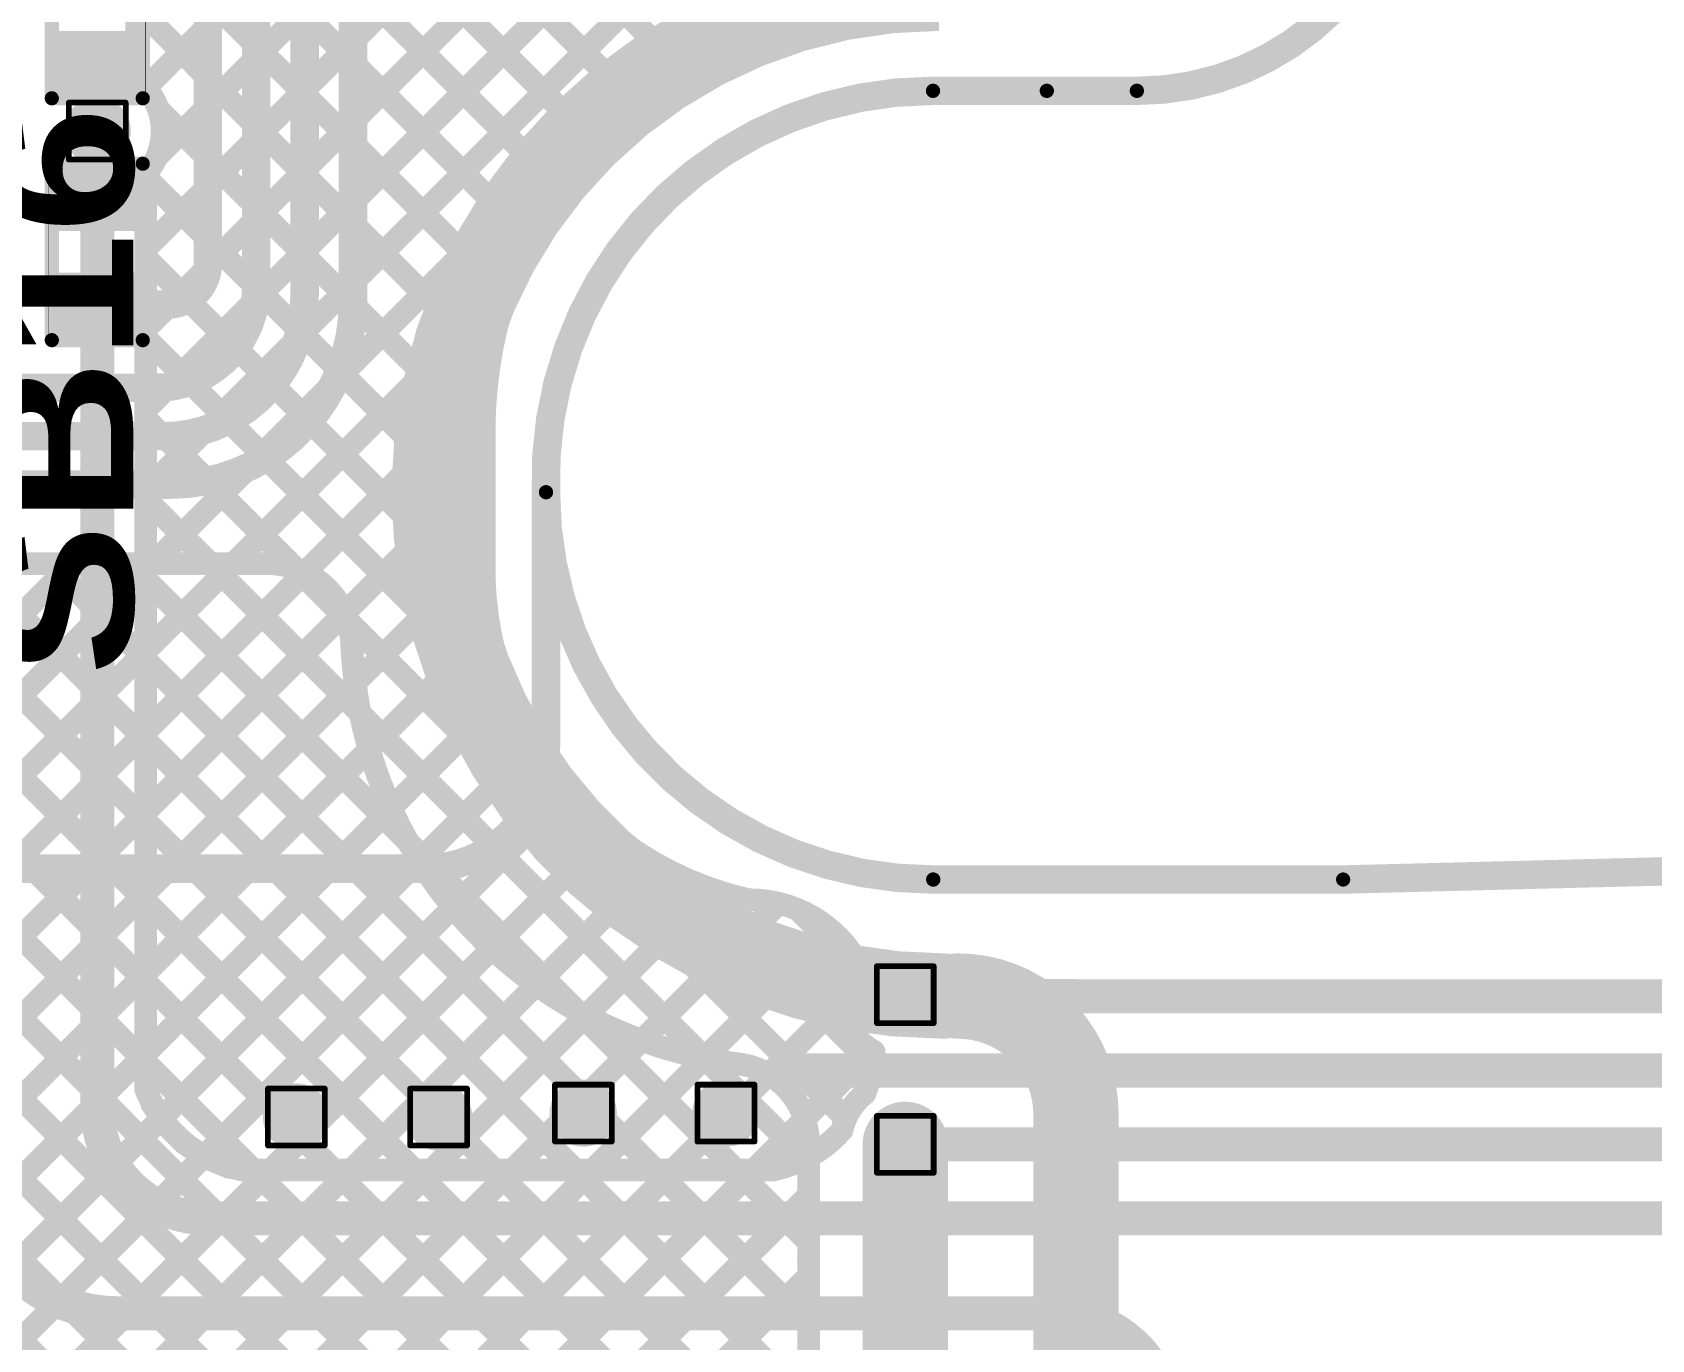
# Model space of a CAD drawing. Header units: inches. Extents: x -17 to 443, y -40 to 218.
# Drawn here: x 104.59 to 119.04, y 125.74 to 137.41 of the extents above; entities that cross this region are included whole.
import ezdxf

# ---------------------------------------------------------------- set-up
doc = ezdxf.new("R2010")
doc.units = ezdxf.units.IN
for name, color, linetype in [('Board Outline', 216, 'Continuous'), ('Bottom Layer', 5, 'Continuous'), ('Drill Drawing', 1, 'Continuous'), ('Fabrication', 76, 'Continuous'), ('Top Layer', 1, 'Continuous'), ('Top Overlay', 2, 'Continuous'), ('Top Paste', 8, 'Continuous'), ('Top Solder', 216, 'Continuous'), ('Via Holes', 16, 'Continuous')]:
    doc.layers.add(name, color=color, linetype=linetype)
doc.styles.add('Arial Black_Bold', font='', dxfattribs={"height": 0.2})
doc.styles.get('Arial Black_Bold').set_extended_font_data('Arial Black', bold=True)

# ---------------------------------------------------------------- blocks, each defined once
blk = doc.blocks.new('S______B______0402_21')
at = {"layer": 'Top Layer'}
for points in [[(-0.699, -0.318), (-0.699, 0.318), (-0.241, 0.318), (-0.241, -0.318)], [(0.241, -0.318), (0.241, 0.318), (0.699, 0.318), (0.699, -0.318)]]:
    blk.add_hatch(color=1, dxfattribs=at).paths.add_polyline_path(points)
at = {"layer": 'Top Paste'}
for points in [[(-0.699, -0.318), (-0.699, 0.318), (-0.241, 0.318), (-0.241, -0.318)], [(0.241, -0.318), (0.241, 0.318), (0.699, 0.318), (0.699, -0.318)]]:
    blk.add_hatch(color=8, dxfattribs=at).paths.add_polyline_path(points)
at = {"layer": 'Top Solder'}
for points in [[(-0.754, -0.373), (-0.754, 0.373), (-0.186, 0.373), (-0.186, -0.373)], [(0.186, -0.373), (0.186, 0.373), (0.754, 0.373), (0.754, -0.373)]]:
    blk.add_hatch(color=216, dxfattribs=at).paths.add_polyline_path(points)
at = {"layer": 'Top Overlay'}
for points, const_width in [([(-0.787, 0.406), (0.787, 0.406)], 0.127), ([(-0.787, 0.406), (-0.787, -0.406)], 0.127), ([(0.787, 0.406), (0.787, -0.406)], 0.127), ([(-0.787, -0.406), (0.787, -0.406)], 0.127), ([(-0.813, -0.432), (0.813, -0.432)], 0.00323)]:
    blk.add_lwpolyline(points, dxfattribs=dict(at, const_width=const_width))
for points, const_width in [([(-0.819, 0.406, 1), (-0.756, 0.406, 1)], 0.0635), ([(-0.819, 0.406, 1), (-0.756, 0.406, 1)], 0.0635), ([(0.756, 0.406, 1), (0.819, 0.406, 1)], 0.0635), ([(0.756, 0.406, 1), (0.819, 0.406, 1)], 0.0635), ([(-0.819, -0.406, 1), (-0.756, -0.406, 1)], 0.0635), ([(-0.819, -0.406, 1), (-0.756, -0.406, 1)], 0.0635), ([(-0.814, -0.432, 1), (-0.812, -0.432, 1)], 0.00161), ([(0.756, -0.406, 1), (0.819, -0.406, 1)], 0.0635), ([(0.756, -0.406, 1), (0.819, -0.406, 1)], 0.0635), ([(0.812, -0.432, 1), (0.814, -0.432, 1)], 0.00161)]:
    blk.add_lwpolyline(points, format="xyb", close=True, dxfattribs=dict(at, const_width=const_width))
at = {"layer": 'Top Overlay', "style": 'Arial Black_Bold'}
blk.add_text('SB1', height=1.27, dxfattribs=at).set_placement((1.069, -0.439))
blk = doc.blocks.new('S______B______0402_149')
at = {"layer": 'Top Layer'}
for points in [[(-0.699, -0.318), (-0.699, 0.317), (-0.241, 0.317), (-0.241, -0.318)], [(0.241, -0.318), (0.241, 0.317), (0.699, 0.317), (0.699, -0.318)]]:
    blk.add_hatch(color=1, dxfattribs=at).paths.add_polyline_path(points)
at = {"layer": 'Top Paste'}
for points in [[(-0.699, -0.318), (-0.699, 0.317), (-0.241, 0.317), (-0.241, -0.318)], [(0.241, -0.318), (0.241, 0.317), (0.699, 0.317), (0.699, -0.318)]]:
    blk.add_hatch(color=8, dxfattribs=at).paths.add_polyline_path(points)
at = {"layer": 'Top Solder'}
for points in [[(-0.754, -0.373), (-0.754, 0.373), (-0.186, 0.373), (-0.186, -0.373)], [(0.186, -0.373), (0.186, 0.373), (0.754, 0.373), (0.754, -0.373)]]:
    blk.add_hatch(color=216, dxfattribs=at).paths.add_polyline_path(points)
at = {"layer": 'Top Overlay'}
for points, const_width in [([(0.787, 0.406), (-0.787, 0.406)], 0.127), ([(-0.787, -0.406), (-0.787, 0.406)], 0.127), ([(0.787, -0.406), (0.787, 0.406)], 0.127), ([(0.787, -0.406), (-0.787, -0.406)], 0.127), ([(0.813, -0.432), (-0.813, -0.432)], 0.00323)]:
    blk.add_lwpolyline(points, dxfattribs=dict(at, const_width=const_width))
for points, const_width in [([(-0.819, 0.406, 1), (-0.756, 0.406, 1)], 0.0635), ([(-0.819, 0.406, 1), (-0.756, 0.406, 1)], 0.0635), ([(0.756, 0.406, 1), (0.819, 0.406, 1)], 0.0635), ([(0.756, 0.406, 1), (0.819, 0.406, 1)], 0.0635), ([(-0.819, -0.406, 1), (-0.756, -0.406, 1)], 0.0635), ([(-0.819, -0.406, 1), (-0.756, -0.406, 1)], 0.0635), ([(-0.814, -0.432, 1), (-0.812, -0.432, 1)], 0.00161), ([(0.756, -0.406, 1), (0.819, -0.406, 1)], 0.0635), ([(0.756, -0.406, 1), (0.819, -0.406, 1)], 0.0635), ([(0.812, -0.432, 1), (0.814, -0.432, 1)], 0.00161)]:
    blk.add_lwpolyline(points, format="xyb", close=True, dxfattribs=dict(at, const_width=const_width))

msp = doc.modelspace()

# ---------------------------------------------------------------- hatches: boundary and pattern name
at = {"layer": 'Bottom Layer'}
h = msp.add_hatch(color=5, dxfattribs=at)
edge = h.paths.add_edge_path()
edge.add_arc((105.166, 136.526), 0.3, 0, 360)
h = msp.add_hatch(color=5, dxfattribs=at)
edge = h.paths.add_edge_path()
edge.add_arc((112.379, 128.817), 0.3, 0, 360)
h = msp.add_hatch(color=5, dxfattribs=at)
edge = h.paths.add_edge_path()
edge.add_arc((106.944, 127.725), 0.3, 0, 360)
h = msp.add_hatch(color=5, dxfattribs=at)
edge = h.paths.add_edge_path()
edge.add_arc((108.214, 127.725), 0.3, 0, 360)
h = msp.add_hatch(color=5, dxfattribs=at)
edge = h.paths.add_edge_path()
edge.add_arc((109.505, 127.76), 0.3, 0, 360)
h = msp.add_hatch(color=5, dxfattribs=at)
edge = h.paths.add_edge_path()
edge.add_arc((110.779, 127.76), 0.3, 0, 360)
h = msp.add_hatch(color=5, dxfattribs=at)
edge = h.paths.add_edge_path()
edge.add_arc((112.379, 127.481), 0.3, 0, 360)
at = {"layer": 'Top Layer'}
h = msp.add_hatch(color=1, dxfattribs=at)
edge = h.paths.add_edge_path()
edge.add_arc((105.166, 136.526), 0.3, 0, 360)
h = msp.add_hatch(color=1, dxfattribs=at)
edge = h.paths.add_edge_path()
edge.add_arc((112.379, 128.817), 0.3, 0, 360)
h = msp.add_hatch(color=1, dxfattribs=at)
edge = h.paths.add_edge_path()
edge.add_arc((106.944, 127.725), 0.3, 0, 360)
h = msp.add_hatch(color=1, dxfattribs=at)
edge = h.paths.add_edge_path()
edge.add_arc((108.214, 127.725), 0.3, 0, 360)
h = msp.add_hatch(color=1, dxfattribs=at)
edge = h.paths.add_edge_path()
edge.add_arc((109.505, 127.76), 0.3, 0, 360)
h = msp.add_hatch(color=1, dxfattribs=at)
edge = h.paths.add_edge_path()
edge.add_arc((110.779, 127.76), 0.3, 0, 360)
h = msp.add_hatch(color=1, dxfattribs=at)
edge = h.paths.add_edge_path()
edge.add_arc((112.379, 127.481), 0.3, 0, 360)
at = {"layer": 'Via Holes'}
h = msp.add_hatch(color=7, dxfattribs=at)
edge = h.paths.add_edge_path()
edge.add_arc((105.166, 136.526), 0.15, 0, 360)
h = msp.add_hatch(color=7, dxfattribs=at)
edge = h.paths.add_edge_path()
edge.add_arc((112.379, 128.817), 0.15, 0, 360)
h = msp.add_hatch(color=7, dxfattribs=at)
edge = h.paths.add_edge_path()
edge.add_arc((106.944, 127.725), 0.15, 0, 360)
h = msp.add_hatch(color=7, dxfattribs=at)
edge = h.paths.add_edge_path()
edge.add_arc((108.214, 127.725), 0.15, 0, 360)
h = msp.add_hatch(color=7, dxfattribs=at)
edge = h.paths.add_edge_path()
edge.add_arc((109.505, 127.76), 0.15, 0, 360)
h = msp.add_hatch(color=7, dxfattribs=at)
edge = h.paths.add_edge_path()
edge.add_arc((110.779, 127.76), 0.15, 0, 360)
h = msp.add_hatch(color=7, dxfattribs=at)
edge = h.paths.add_edge_path()
edge.add_arc((112.379, 127.481), 0.15, 0, 360)

# ---------------------------------------------------------------- linework, layer by layer
at = {"layer": 'Board Outline', "const_width": 0.127}
for points in [[(116.193, 137.608, -0.198912), (114.447, 136.885)], [(109.172, 133.302, -0.424824), (112.627, 136.885)], [(112.629, 129.845, -0.414214), (109.172, 133.302)]]:
    msp.add_lwpolyline(points, format="xyb", dxfattribs=at)
for points in [[(112.627, 136.885), (113.643, 136.885)], [(113.643, 136.885), (114.447, 136.885)], [(116.289, 129.845), (122.503, 130.003)], [(112.629, 129.845), (116.289, 129.845)]]:
    msp.add_lwpolyline(points, dxfattribs=at)
at = {"layer": 'Board Outline', "const_width": 0.0635}
for points in [[(112.595, 136.885, 1), (112.659, 136.885, 1)], [(112.595, 136.885, 1), (112.659, 136.885, 1)], [(113.611, 136.885, 1), (113.675, 136.885, 1)], [(113.611, 136.885, 1), (113.675, 136.885, 1)], [(114.415, 136.885, 1), (114.479, 136.885, 1)], [(114.415, 136.885, 1), (114.479, 136.885, 1)], [(109.14, 133.302, 1), (109.203, 133.302, 1)], [(109.14, 133.302, 1), (109.204, 133.302, 1)], [(112.597, 129.845, 1), (112.661, 129.845, 1)], [(112.597, 129.845, 1), (112.661, 129.845, 1)], [(116.257, 129.845, 1), (116.32, 129.845, 1)], [(116.257, 129.845, 1), (116.32, 129.845, 1)]]:
    msp.add_lwpolyline(points, format="xyb", close=True, dxfattribs=at)
at = {"layer": 'Bottom Layer'}
for points, const_width in [([(105.597, 134.038), (116.192, 144.633)], 0.203), ([(105.597, 133.32), (116.192, 143.914)], 0.203), ([(105.597, 132.601), (116.192, 143.196)], 0.203), ([(105.519, 142.662), (110.796, 137.384)], 0.203), ([(105.519, 141.943), (110.345, 137.117)], 0.203), ([(105.519, 141.225), (109.942, 136.801)], 0.203), ([(105.519, 140.506), (109.586, 136.439)], 0.203), ([(105.598, 136.912), (108.723, 140.037)], 0.203), ([(105.597, 135.475), (109.963, 139.841)], 0.203), ([(105.597, 135.475), (109.963, 139.841)], 0.203), ([(105.695, 136.291), (109.258, 139.854)], 0.203), ([(105.519, 139.788), (109.277, 136.03)], 0.203), ([(105.597, 134.757), (110.575, 139.734)], 0.203), ([(105.744, 138.844), (109.016, 135.572)], 0.203), ([(105.519, 136.986), (105.519, 138.353)], 0.203), ([(105.519, 136.986), (105.519, 138.353)], 0.203), ([(105.519, 138.351), (108.811, 135.059)], 0.203), ([(105.519, 137.633), (108.671, 134.48)], 0.203), ([(105.711, 136.722), (108.62, 133.813)], 0.203), ([(105.166, 127.812), (105.166, 136.526)], 0.305), ([(105.597, 127.976), (105.597, 136.14)], 0.203), ([(105.597, 136.117), (108.62, 133.095)], 0.203), ([(105.597, 135.399), (108.63, 132.366)], 0.203), ([(105.597, 131.883), (108.829, 135.114)], 0.203), ([(105.597, 134.68), (108.872, 131.405)], 0.203), ([(105.597, 131.164), (108.636, 134.203)], 0.203), ([(105.597, 133.962), (111.848, 127.712)], 0.203), ([(108.62, 132.615), (108.62, 133.844)], 0.203), ([(105.597, 130.446), (108.62, 133.469)], 0.203), ([(105.597, 133.244), (111.487, 127.354)], 0.203), ([(105.597, 129.728), (108.62, 132.75)], 0.203), ([(105.597, 132.525), (110.87, 127.252)], 0.203), ([(105.597, 129.009), (108.668, 132.08)], 0.203), ([(105.597, 131.807), (110.152, 127.252)], 0.203), ([(105.597, 128.291), (108.826, 131.519)], 0.203), ([(105.597, 131.088), (109.433, 127.252)], 0.203), ([(105.74, 127.715), (109.064, 131.038)], 0.203), ([(106.12, 127.377), (109.368, 130.624)], 0.203), ([(105.597, 130.37), (108.715, 127.252)], 0.203), ([(106.714, 127.252), (109.733, 130.271)], 0.203), ([(107.433, 127.252), (110.161, 129.98)], 0.203), ([(108.151, 127.252), (110.656, 129.757)], 0.203), ([(110.433, 129.844), (112.088, 128.189)], 0.203), ([(105.597, 129.651), (107.997, 127.252)], 0.203), ([(108.87, 127.252), (111.25, 129.633)], 0.203), ([(111.419, 129.577), (111.882, 129.114)], 0.203), ([(109.588, 127.252), (111.723, 129.387)], 0.203), ([(105.597, 128.933), (107.278, 127.252)], 0.203), ([(112.379, 128.805), (112.379, 128.817)], 0.305), ([(112.379, 128.805), (113.903, 128.805)], 0.305), ([(113.903, 128.805), (113.906, 128.802)], 0.305), ([(113.906, 128.802), (122.558, 128.802)], 0.305), ([(110.306, 127.252), (111.804, 128.75)], 0.203), ([(111.025, 127.252), (112.088, 128.316)], 0.203), ([(105.597, 128.215), (106.56, 127.252)], 0.203), ([(111.287, 128.141), (122.558, 128.141)], 0.305), ([(105.652, 127.845), (105.78, 127.653)], 0.203), ([(105.78, 127.653), (105.942, 127.491)], 0.203), ([(105.942, 127.491), (106.134, 127.363)], 0.203), ([(112.633, 127.481), (122.558, 127.481)], 0.305), ([(106.134, 127.363), (106.346, 127.275)], 0.203), ([(106.459, 127.252), (111.198, 127.252)], 0.203), ([(106.157, 126.821), (122.558, 126.821)], 0.305), ([(105.341, 125.973), (113.714, 125.973)], 0.305)]:
    msp.add_lwpolyline(points, dxfattribs=dict(at, const_width=const_width))
for points, const_width in [([(110.833, 137.403, -0.032738), (111.312, 137.601)], 0.203), ([(110.383, 137.143, -0.032738), (110.833, 137.403)], 0.203), ([(109.972, 136.827, -0.032738), (110.383, 137.143)], 0.203), ([(105.519, 136.986, -0.232969), (105.745, 136.526)], 0.203), ([(109.605, 136.46, -0.032738), (109.972, 136.827)], 0.203), ([(105.745, 136.526, -0.184522), (105.597, 136.14)], 0.203), ([(109.289, 136.048, -0.032738), (109.605, 136.46)], 0.203), ([(109.029, 135.599, -0.032738), (109.289, 136.048)], 0.203), ([(108.831, 135.119, -0.032738), (109.029, 135.599)], 0.203), ([(108.696, 134.618, -0.032738), (108.831, 135.119)], 0.203), ([(108.629, 134.104, -0.032738), (108.696, 134.618)], 0.203), ([(108.62, 133.844, -0.016358), (108.629, 134.104)], 0.203), ([(108.631, 132.359, -0.021123), (108.62, 132.614)], 0.203), ([(108.717, 131.856, -0.042298), (108.631, 132.359)], 0.203), ([(108.886, 131.375, -0.042298), (108.717, 131.856)], 0.203), ([(109.134, 130.929, -0.042298), (108.886, 131.375)], 0.203), ([(109.454, 130.53, -0.042298), (109.134, 130.929)], 0.203), ([(109.835, 130.192, -0.042298), (109.454, 130.53)], 0.203), ([(110.269, 129.922, -0.042298), (109.835, 130.192)], 0.203), ([(110.742, 129.729, -0.042298), (110.269, 129.922)], 0.203), ([(110.988, 129.664, -0.02114), (110.742, 129.729)], 0.203), ([(110.991, 129.664, -0.04829), (111.204, 129.643)], 0.203), ([(111.208, 129.642, -0.048239), (111.412, 129.58)], 0.203), ([(111.416, 129.578, -0.048195), (111.605, 129.478)], 0.203), ([(111.609, 129.475, -0.048273), (111.774, 129.339)], 0.203), ([(111.777, 129.337, -0.048471), (111.913, 129.171)], 0.203), ([(112.1, 128.31, -0.456517), (111.916, 129.166)], 0.203), ([(112.1, 128.31, -0.085708), (112.019, 127.935)], 0.203), ([(106.157, 126.821, -0.414214), (105.166, 127.812)], 0.305), ([(106.459, 127.252, -0.25664), (105.597, 127.976)], 0.203), ([(111.813, 127.605, -0.17275), (112.019, 127.935)], 0.203), ([(111.77, 127.559, -0.048936), (111.6, 127.42)], 0.203), ([(111.6, 127.42, -0.097465), (111.198, 127.252)], 0.203), ([(105.341, 125.973, -0.414214), (104.033, 127.281)], 0.305), ([(113.714, 125.973, -0.414214), (114.742, 124.945)], 0.305)]:
    msp.add_lwpolyline(points, format="xyb", dxfattribs=dict(at, const_width=const_width))
for points, const_width in [([(110.745, 137.384, 1), (110.847, 137.384, 1)], 0.102), ([(110.782, 137.403, 1), (110.884, 137.403, 1)], 0.102), ([(110.782, 137.403, 1), (110.884, 137.403, 1)], 0.102), ([(110.294, 137.117, 1), (110.396, 137.117, 1)], 0.102), ([(110.333, 137.143, 1), (110.434, 137.143, 1)], 0.102), ([(110.333, 137.143, 1), (110.434, 137.143, 1)], 0.102), ([(105.468, 136.986, 1), (105.57, 136.986, 1)], 0.102), ([(105.468, 136.986, 1), (105.57, 136.986, 1)], 0.102), ([(105.468, 136.986, 1), (105.57, 136.986, 1)], 0.102), ([(105.547, 136.912, 1), (105.649, 136.912, 1)], 0.102), ([(109.892, 136.801, 1), (109.993, 136.801, 1)], 0.102), ([(109.921, 136.827, 1), (110.023, 136.827, 1)], 0.102), ([(109.921, 136.827, 1), (110.023, 136.827, 1)], 0.102), ([(105.66, 136.722, 1), (105.762, 136.722, 1)], 0.102), ([(105.089, 136.526, 1), (105.242, 136.526, 1)], 0.152), ([(105.694, 136.526, 1), (105.796, 136.526, 1)], 0.102), ([(105.694, 136.526, 1), (105.796, 136.526, 1)], 0.102), ([(109.535, 136.439, 1), (109.637, 136.439, 1)], 0.102), ([(109.554, 136.46, 1), (109.656, 136.46, 1)], 0.102), ([(109.554, 136.46, 1), (109.656, 136.46, 1)], 0.102), ([(105.644, 136.291, 1), (105.746, 136.291, 1)], 0.102), ([(105.547, 136.14, 1), (105.648, 136.14, 1)], 0.102), ([(105.547, 136.14, 1), (105.648, 136.14, 1)], 0.102), ([(105.547, 136.117, 1), (105.648, 136.117, 1)], 0.102), ([(109.226, 136.03, 1), (109.327, 136.03, 1)], 0.102), ([(109.238, 136.048, 1), (109.34, 136.048, 1)], 0.102), ([(109.238, 136.048, 1), (109.34, 136.048, 1)], 0.102), ([(108.965, 135.572, 1), (109.067, 135.572, 1)], 0.102), ([(108.978, 135.599, 1), (109.08, 135.599, 1)], 0.102), ([(108.978, 135.599, 1), (109.08, 135.599, 1)], 0.102), ([(105.547, 135.475, 1), (105.648, 135.475, 1)], 0.102), ([(105.547, 135.475, 1), (105.648, 135.475, 1)], 0.102), ([(105.547, 135.399, 1), (105.648, 135.399, 1)], 0.102), ([(108.778, 135.114, 1), (108.88, 135.114, 1)], 0.102), ([(108.78, 135.119, 1), (108.881, 135.119, 1)], 0.102), ([(108.78, 135.119, 1), (108.881, 135.119, 1)], 0.102), ([(108.76, 135.059, 1), (108.862, 135.059, 1)], 0.102), ([(105.547, 134.757, 1), (105.648, 134.757, 1)], 0.102), ([(105.547, 134.68, 1), (105.648, 134.68, 1)], 0.102), ([(108.646, 134.618, 1), (108.747, 134.618, 1)], 0.102), ([(108.646, 134.618, 1), (108.747, 134.618, 1)], 0.102), ([(108.621, 134.48, 1), (108.722, 134.48, 1)], 0.102), ([(108.586, 134.203, 1), (108.687, 134.203, 1)], 0.102), ([(108.578, 134.104, 1), (108.679, 134.104, 1)], 0.102), ([(108.578, 134.104, 1), (108.679, 134.104, 1)], 0.102), ([(105.547, 134.038, 1), (105.648, 134.038, 1)], 0.102), ([(105.547, 133.962, 1), (105.648, 133.962, 1)], 0.102), ([(108.569, 133.844, 1), (108.671, 133.844, 1)], 0.102), ([(108.569, 133.844, 1), (108.671, 133.844, 1)], 0.102), ([(108.569, 133.813, 1), (108.671, 133.813, 1)], 0.102), ([(108.569, 133.469, 1), (108.671, 133.469, 1)], 0.102), ([(105.547, 133.32, 1), (105.648, 133.32, 1)], 0.102), ([(105.547, 133.244, 1), (105.648, 133.244, 1)], 0.102), ([(108.569, 133.095, 1), (108.671, 133.095, 1)], 0.102), ([(108.569, 132.75, 1), (108.671, 132.75, 1)], 0.102), ([(108.569, 132.615, 1), (108.671, 132.615, 1)], 0.102), ([(108.569, 132.614, 1), (108.671, 132.614, 1)], 0.102), ([(105.547, 132.601, 1), (105.648, 132.601, 1)], 0.102), ([(105.547, 132.525, 1), (105.648, 132.525, 1)], 0.102), ([(108.58, 132.366, 1), (108.681, 132.366, 1)], 0.102), ([(108.58, 132.359, 1), (108.682, 132.359, 1)], 0.102), ([(108.58, 132.359, 1), (108.682, 132.359, 1)], 0.102), ([(108.617, 132.08, 1), (108.719, 132.08, 1)], 0.102), ([(105.547, 131.883, 1), (105.648, 131.883, 1)], 0.102), ([(105.547, 131.807, 1), (105.648, 131.807, 1)], 0.102), ([(108.666, 131.856, 1), (108.768, 131.856, 1)], 0.102), ([(108.666, 131.856, 1), (108.768, 131.856, 1)], 0.102), ([(108.775, 131.519, 1), (108.876, 131.519, 1)], 0.102), ([(108.822, 131.405, 1), (108.923, 131.405, 1)], 0.102), ([(108.835, 131.375, 1), (108.937, 131.375, 1)], 0.102), ([(108.835, 131.375, 1), (108.937, 131.375, 1)], 0.102), ([(105.547, 131.164, 1), (105.648, 131.164, 1)], 0.102), ([(105.547, 131.088, 1), (105.648, 131.088, 1)], 0.102), ([(109.013, 131.038, 1), (109.114, 131.038, 1)], 0.102), ([(109.083, 130.929, 1), (109.185, 130.929, 1)], 0.102), ([(109.083, 130.929, 1), (109.185, 130.929, 1)], 0.102), ([(109.317, 130.624, 1), (109.419, 130.624, 1)], 0.102), ([(105.547, 130.446, 1), (105.648, 130.446, 1)], 0.102), ([(109.403, 130.53, 1), (109.504, 130.53, 1)], 0.102), ([(109.403, 130.53, 1), (109.504, 130.53, 1)], 0.102), ([(105.547, 130.37, 1), (105.648, 130.37, 1)], 0.102), ([(109.683, 130.271, 1), (109.784, 130.271, 1)], 0.102), ([(109.785, 130.192, 1), (109.886, 130.192, 1)], 0.102), ([(109.785, 130.192, 1), (109.886, 130.192, 1)], 0.102), ([(110.11, 129.98, 1), (110.211, 129.98, 1)], 0.102), ([(110.218, 129.922, 1), (110.32, 129.922, 1)], 0.102), ([(110.218, 129.922, 1), (110.32, 129.922, 1)], 0.102), ([(105.547, 129.728, 1), (105.648, 129.728, 1)], 0.102), ([(110.383, 129.844, 1), (110.484, 129.844, 1)], 0.102), ([(110.605, 129.757, 1), (110.707, 129.757, 1)], 0.102), ([(110.691, 129.729, 1), (110.792, 129.729, 1)], 0.102), ([(110.691, 129.729, 1), (110.792, 129.729, 1)], 0.102), ([(105.547, 129.651, 1), (105.648, 129.651, 1)], 0.102), ([(110.938, 129.664, 1), (111.039, 129.664, 1)], 0.102), ([(110.94, 129.664, 1), (111.041, 129.664, 1)], 0.102), ([(111.153, 129.643, 1), (111.254, 129.643, 1)], 0.102), ([(111.157, 129.642, 1), (111.258, 129.642, 1)], 0.102), ([(111.199, 129.633, 1), (111.301, 129.633, 1)], 0.102), ([(111.361, 129.58, 1), (111.463, 129.58, 1)], 0.102), ([(111.366, 129.578, 1), (111.467, 129.578, 1)], 0.102), ([(111.368, 129.577, 1), (111.47, 129.577, 1)], 0.102), ([(111.554, 129.478, 1), (111.656, 129.478, 1)], 0.102), ([(111.558, 129.475, 1), (111.659, 129.475, 1)], 0.102), ([(111.672, 129.387, 1), (111.774, 129.387, 1)], 0.102), ([(111.723, 129.339, 1), (111.825, 129.339, 1)], 0.102), ([(111.726, 129.337, 1), (111.828, 129.337, 1)], 0.102), ([(111.862, 129.171, 1), (111.964, 129.171, 1)], 0.102), ([(111.866, 129.166, 1), (111.967, 129.166, 1)], 0.102), ([(105.547, 129.009, 1), (105.648, 129.009, 1)], 0.102), ([(111.831, 129.114, 1), (111.933, 129.114, 1)], 0.102), ([(105.547, 128.933, 1), (105.648, 128.933, 1)], 0.102), ([(112.303, 128.817, 1), (112.455, 128.817, 1)], 0.152), ([(112.303, 128.805, 1), (112.455, 128.805, 1)], 0.152), ([(112.303, 128.805, 1), (112.455, 128.805, 1)], 0.152), ([(113.827, 128.805, 1), (113.979, 128.805, 1)], 0.152), ([(113.827, 128.805, 1), (113.979, 128.805, 1)], 0.152), ([(113.83, 128.802, 1), (113.982, 128.802, 1)], 0.152), ([(113.83, 128.802, 1), (113.982, 128.802, 1)], 0.152), ([(111.753, 128.75, 1), (111.855, 128.75, 1)], 0.102), ([(105.547, 128.291, 1), (105.648, 128.291, 1)], 0.102), ([(112.038, 128.316, 1), (112.139, 128.316, 1)], 0.102), ([(112.049, 128.31, 1), (112.151, 128.31, 1)], 0.102), ([(112.049, 128.31, 1), (112.151, 128.31, 1)], 0.102), ([(105.547, 128.215, 1), (105.648, 128.215, 1)], 0.102), ([(111.211, 128.141, 1), (111.363, 128.141, 1)], 0.152), ([(112.038, 128.189, 1), (112.139, 128.189, 1)], 0.102), ([(105.089, 127.812, 1), (105.242, 127.812, 1)], 0.152), ([(105.089, 127.812, 1), (105.242, 127.812, 1)], 0.152), ([(105.547, 127.976, 1), (105.648, 127.976, 1)], 0.102), ([(105.547, 127.976, 1), (105.648, 127.976, 1)], 0.102), ([(105.601, 127.845, 1), (105.702, 127.845, 1)], 0.102), ([(111.968, 127.935, 1), (112.07, 127.935, 1)], 0.102), ([(111.968, 127.935, 1), (112.07, 127.935, 1)], 0.102), ([(105.689, 127.715, 1), (105.79, 127.715, 1)], 0.102), ([(111.797, 127.712, 1), (111.899, 127.712, 1)], 0.102), ([(105.729, 127.653, 1), (105.83, 127.653, 1)], 0.102), ([(105.729, 127.653, 1), (105.83, 127.653, 1)], 0.102), ([(111.719, 127.559, 1), (111.821, 127.559, 1)], 0.102), ([(111.762, 127.605, 1), (111.864, 127.605, 1)], 0.102), ([(105.891, 127.491, 1), (105.993, 127.491, 1)], 0.102), ([(105.891, 127.491, 1), (105.993, 127.491, 1)], 0.102), ([(111.549, 127.42, 1), (111.651, 127.42, 1)], 0.102), ([(111.549, 127.42, 1), (111.651, 127.42, 1)], 0.102), ([(112.557, 127.481, 1), (112.709, 127.481, 1)], 0.152), ([(106.069, 127.377, 1), (106.171, 127.377, 1)], 0.102), ([(106.083, 127.363, 1), (106.184, 127.363, 1)], 0.102), ([(106.083, 127.363, 1), (106.184, 127.363, 1)], 0.102), ([(106.296, 127.275, 1), (106.397, 127.275, 1)], 0.102), ([(111.437, 127.354, 1), (111.538, 127.354, 1)], 0.102), ([(106.408, 127.252, 1), (106.509, 127.252, 1)], 0.102), ([(106.408, 127.252, 1), (106.509, 127.252, 1)], 0.102), ([(106.509, 127.252, 1), (106.61, 127.252, 1)], 0.102), ([(106.664, 127.252, 1), (106.765, 127.252, 1)], 0.102), ([(107.227, 127.252, 1), (107.329, 127.252, 1)], 0.102), ([(107.382, 127.252, 1), (107.484, 127.252, 1)], 0.102), ([(107.946, 127.252, 1), (108.047, 127.252, 1)], 0.102), ([(108.1, 127.252, 1), (108.202, 127.252, 1)], 0.102), ([(108.664, 127.252, 1), (108.766, 127.252, 1)], 0.102), ([(108.819, 127.252, 1), (108.92, 127.252, 1)], 0.102), ([(109.383, 127.252, 1), (109.484, 127.252, 1)], 0.102), ([(109.537, 127.252, 1), (109.639, 127.252, 1)], 0.102), ([(110.101, 127.252, 1), (110.203, 127.252, 1)], 0.102), ([(110.256, 127.252, 1), (110.357, 127.252, 1)], 0.102), ([(110.819, 127.252, 1), (110.921, 127.252, 1)], 0.102), ([(110.974, 127.252, 1), (111.076, 127.252, 1)], 0.102), ([(111.147, 127.252, 1), (111.249, 127.252, 1)], 0.102), ([(111.147, 127.252, 1), (111.249, 127.252, 1)], 0.102), ([(106.081, 126.821, 1), (106.233, 126.821, 1)], 0.152), ([(106.081, 126.821, 1), (106.233, 126.821, 1)], 0.152), ([(105.265, 125.973, 1), (105.418, 125.973, 1)], 0.152), ([(105.265, 125.973, 1), (105.418, 125.973, 1)], 0.152), ([(113.638, 125.973, 1), (113.79, 125.973, 1)], 0.152), ([(113.638, 125.973, 1), (113.79, 125.973, 1)], 0.152)]:
    msp.add_lwpolyline(points, format="xyb", close=True, dxfattribs=dict(at, const_width=const_width))
at = {"layer": 'Drill Drawing', "const_width": 0.0508}
for points in [[(104.912, 136.78), (105.42, 136.78)], [(104.912, 136.272), (104.912, 136.78)], [(105.42, 136.272), (105.42, 136.78)], [(104.912, 136.272), (105.42, 136.272)], [(112.125, 129.071), (112.633, 129.071)], [(112.125, 128.563), (112.125, 129.071)], [(112.633, 128.563), (112.633, 129.071)], [(112.125, 128.563), (112.633, 128.563)], [(106.69, 127.979), (107.198, 127.979)], [(106.69, 127.471), (106.69, 127.979)], [(107.198, 127.471), (107.198, 127.979)], [(107.96, 127.979), (108.468, 127.979)], [(107.96, 127.471), (107.96, 127.979)], [(108.468, 127.471), (108.468, 127.979)], [(109.251, 128.014), (109.759, 128.014)], [(109.251, 127.506), (109.251, 128.014)], [(109.759, 127.506), (109.759, 128.014)], [(110.525, 128.014), (111.033, 128.014)], [(110.525, 127.506), (110.525, 128.014)], [(111.033, 127.506), (111.033, 128.014)], [(112.125, 127.735), (112.633, 127.735)], [(112.125, 127.227), (112.125, 127.735)], [(112.633, 127.227), (112.633, 127.735)], [(109.251, 127.506), (109.759, 127.506)], [(110.525, 127.506), (111.033, 127.506)], [(106.69, 127.471), (107.198, 127.471)], [(107.96, 127.471), (108.468, 127.471)], [(112.125, 127.227), (112.633, 127.227)]]:
    msp.add_lwpolyline(points, dxfattribs=at)
at = {"layer": 'Drill Drawing', "const_width": 0.0254}
for points in [[(104.899, 136.78, 1), (104.924, 136.78, 1)], [(104.899, 136.78, 1), (104.924, 136.78, 1)], [(105.407, 136.78, 1), (105.432, 136.78, 1)], [(105.407, 136.78, 1), (105.432, 136.78, 1)], [(104.899, 136.272, 1), (104.924, 136.272, 1)], [(104.899, 136.272, 1), (104.924, 136.272, 1)], [(105.407, 136.272, 1), (105.432, 136.272, 1)], [(105.407, 136.272, 1), (105.432, 136.272, 1)], [(112.113, 129.071, 1), (112.138, 129.071, 1)], [(112.113, 129.071, 1), (112.138, 129.071, 1)], [(112.621, 129.071, 1), (112.646, 129.071, 1)], [(112.621, 129.071, 1), (112.646, 129.071, 1)], [(112.113, 128.563, 1), (112.138, 128.563, 1)], [(112.113, 128.563, 1), (112.138, 128.563, 1)], [(112.621, 128.563, 1), (112.646, 128.563, 1)], [(112.621, 128.563, 1), (112.646, 128.563, 1)], [(106.677, 127.979, 1), (106.702, 127.979, 1)], [(106.677, 127.979, 1), (106.702, 127.979, 1)], [(107.185, 127.979, 1), (107.21, 127.979, 1)], [(107.185, 127.979, 1), (107.21, 127.979, 1)], [(107.947, 127.979, 1), (107.972, 127.979, 1)], [(107.947, 127.979, 1), (107.972, 127.979, 1)], [(108.455, 127.979, 1), (108.48, 127.979, 1)], [(108.455, 127.979, 1), (108.48, 127.979, 1)], [(109.239, 128.014, 1), (109.264, 128.014, 1)], [(109.239, 128.014, 1), (109.264, 128.014, 1)], [(109.747, 128.014, 1), (109.772, 128.014, 1)], [(109.747, 128.014, 1), (109.772, 128.014, 1)], [(110.512, 128.014, 1), (110.538, 128.014, 1)], [(110.512, 128.014, 1), (110.538, 128.014, 1)], [(111.02, 128.014, 1), (111.046, 128.014, 1)], [(111.02, 128.014, 1), (111.046, 128.014, 1)], [(112.113, 127.735, 1), (112.138, 127.735, 1)], [(112.113, 127.735, 1), (112.138, 127.735, 1)], [(112.621, 127.735, 1), (112.646, 127.735, 1)], [(112.621, 127.735, 1), (112.646, 127.735, 1)], [(109.239, 127.506, 1), (109.264, 127.506, 1)], [(109.239, 127.506, 1), (109.264, 127.506, 1)], [(109.747, 127.506, 1), (109.772, 127.506, 1)], [(109.747, 127.506, 1), (109.772, 127.506, 1)], [(110.512, 127.506, 1), (110.538, 127.506, 1)], [(110.512, 127.506, 1), (110.538, 127.506, 1)], [(111.02, 127.506, 1), (111.046, 127.506, 1)], [(111.02, 127.506, 1), (111.046, 127.506, 1)], [(106.677, 127.471, 1), (106.702, 127.471, 1)], [(106.677, 127.471, 1), (106.702, 127.471, 1)], [(107.185, 127.471, 1), (107.21, 127.471, 1)], [(107.185, 127.471, 1), (107.21, 127.471, 1)], [(107.947, 127.471, 1), (107.972, 127.471, 1)], [(107.947, 127.471, 1), (107.972, 127.471, 1)], [(108.455, 127.471, 1), (108.48, 127.471, 1)], [(108.455, 127.471, 1), (108.48, 127.471, 1)], [(112.113, 127.227, 1), (112.138, 127.227, 1)], [(112.113, 127.227, 1), (112.138, 127.227, 1)], [(112.621, 127.227, 1), (112.646, 127.227, 1)], [(112.621, 127.227, 1), (112.646, 127.227, 1)]]:
    msp.add_lwpolyline(points, format="xyb", close=True, dxfattribs=at)
at = {"layer": 'Fabrication', "const_width": 0.254}
for points in [[(116.193, 137.608, -0.198912), (114.447, 136.885)], [(109.172, 133.302, -0.424824), (112.627, 136.885)], [(112.629, 129.845, -0.414214), (109.172, 133.302)], [(109.172, 131.026, -0.414214), (108.09, 129.944)]]:
    msp.add_lwpolyline(points, format="xyb", dxfattribs=at)
for points in [[(112.627, 136.885), (113.643, 136.885)], [(113.643, 136.885), (114.447, 136.885)], [(109.172, 131.026), (109.172, 133.402)], [(116.289, 129.845), (122.503, 130.003)], [(93.75, 129.942), (108.09, 129.942)], [(112.629, 129.845), (116.289, 129.845)]]:
    msp.add_lwpolyline(points, dxfattribs=at)
at = {"layer": 'Fabrication', "const_width": 0.127}
for points in [[(112.563, 136.885, 1), (112.69, 136.885, 1)], [(112.563, 136.885, 1), (112.69, 136.885, 1)], [(113.579, 136.885, 1), (113.706, 136.885, 1)], [(113.579, 136.885, 1), (113.706, 136.885, 1)], [(114.384, 136.885, 1), (114.511, 136.885, 1)], [(114.384, 136.885, 1), (114.511, 136.885, 1)], [(109.108, 133.402, 1), (109.235, 133.402, 1)], [(109.108, 133.302, 1), (109.235, 133.302, 1)], [(109.108, 133.302, 1), (109.235, 133.302, 1)], [(109.108, 131.026, 1), (109.235, 131.026, 1)], [(109.108, 131.026, 1), (109.235, 131.026, 1)], [(108.027, 129.944, 1), (108.154, 129.944, 1)], [(108.027, 129.942, 1), (108.154, 129.942, 1)], [(112.566, 129.845, 1), (112.693, 129.845, 1)], [(112.566, 129.845, 1), (112.693, 129.845, 1)], [(116.225, 129.845, 1), (116.352, 129.845, 1)], [(116.225, 129.845, 1), (116.352, 129.845, 1)]]:
    msp.add_lwpolyline(points, format="xyb", close=True, dxfattribs=at)
at = {"layer": 'Top Layer'}
for points, const_width in [([(106.153, 135.341), (106.153, 138.315)], 0.254), ([(106.585, 135.136), (106.585, 138.174)], 0.254), ([(107.017, 135.066), (107.017, 137.996)], 0.254), ([(107.449, 134.998), (107.449, 137.738)], 0.254), ([(105.166, 136.526), (105.166, 137.136)], 0.381), ([(105.166, 135.917), (105.166, 136.526)], 0.381), ([(105.166, 134.977), (105.79, 134.977)], 0.254), ([(104.239, 134.234), (105.683, 134.234)], 0.254), ([(103.14, 133.802), (105.753, 133.802)], 0.254), ([(108.173, 133.348), (108.173, 133.351)], 0.508), ([(102.085, 133.37), (105.821, 133.37)], 0.254), ([(91.893, 119.615), (104.943, 132.665)], 0.203), ([(92.611, 119.615), (105.662, 132.665)], 0.203), ([(93.33, 119.615), (106.38, 132.665)], 0.203), ([(95.023, 132.665), (106.687, 132.665)], 0.203), ([(95.023, 132.665), (106.687, 132.665)], 0.203), ([(97.555, 132.665), (110.605, 119.615)], 0.203), ([(98.273, 132.665), (111.274, 119.665)], 0.203), ([(98.991, 132.665), (111.516, 120.141)], 0.203), ([(99.71, 132.665), (111.516, 120.86)], 0.203), ([(100.428, 132.665), (111.516, 121.578)], 0.203), ([(101.147, 132.665), (111.516, 122.296)], 0.203), ([(101.865, 132.665), (111.516, 123.015)], 0.203), ([(102.583, 132.665), (111.516, 123.733)], 0.203), ([(103.302, 132.665), (111.516, 124.452)], 0.203), ([(104.02, 132.665), (111.516, 125.17)], 0.203), ([(104.739, 132.665), (111.516, 125.888)], 0.203), ([(105.457, 132.665), (107.94, 130.183)], 0.203), ([(106.176, 132.665), (107.513, 131.328)], 0.203), ([(106.939, 132.621), (107.395, 132.165)], 0.203), ([(94.048, 119.615), (107.019, 132.586)], 0.203), ([(94.767, 119.615), (107.372, 132.221)], 0.203), ([(95.485, 119.615), (107.468, 131.598)], 0.203), ([(96.204, 119.615), (107.593, 131.005)], 0.203), ([(96.922, 119.615), (107.788, 130.482)], 0.203), ([(97.64, 119.615), (108.04, 130.015)], 0.203), ([(98.359, 119.615), (108.342, 129.598)], 0.203), ([(99.077, 119.615), (108.69, 129.228)], 0.203), ([(99.796, 119.615), (109.086, 128.905)], 0.203), ([(100.514, 119.615), (109.529, 128.63)], 0.203), ([(109.447, 128.675), (111.516, 126.607)], 0.203), ([(101.233, 119.615), (110.026, 128.409)], 0.203), ([(101.951, 119.615), (110.586, 128.25)], 0.203), ([(110.592, 128.249), (111.516, 127.325)], 0.203), ([(102.669, 119.615), (111.161, 128.107)], 0.203), ([(113.903, 124.015), (113.903, 127.752)], 0.762), ([(103.388, 119.615), (111.48, 127.708)], 0.203), ([(112.379, 122.548), (112.379, 127.481)], 0.762), ([(111.516, 126.442), (111.516, 127.485)], 0.203), ([(111.516, 126.442), (111.516, 127.485)], 0.203), ([(104.106, 119.615), (111.516, 127.025)], 0.203), ([(111.516, 126.442), (111.516, 120.062)], 0.203), ([(111.516, 126.442), (111.516, 120.062)], 0.203), ([(104.825, 119.615), (111.516, 126.306)], 0.203)]:
    msp.add_lwpolyline(points, dxfattribs=dict(at, const_width=const_width))
for points, const_width in [([(108.173, 133.351, -0.410448), (112.681, 137.801)], 0.762), ([(106.153, 135.341, -0.414214), (105.79, 134.977)], 0.254), ([(106.585, 135.136, -0.414214), (105.683, 134.234)], 0.254), ([(107.017, 135.066, -0.414214), (105.753, 133.802)], 0.254), ([(107.449, 134.998, -0.414214), (105.821, 133.37)], 0.254), ([(112.716, 128.805, -0.414214), (108.173, 133.348)], 0.762), ([(106.689, 132.665, -0.044754), (106.824, 132.652)], 0.203), ([(106.827, 132.652, -0.044869), (106.957, 132.614)], 0.203), ([(106.96, 132.613, -0.044781), (107.081, 132.552)], 0.203), ([(107.084, 132.55, -0.044771), (107.192, 132.468)], 0.203), ([(107.194, 132.466, -0.044873), (107.286, 132.366)], 0.203), ([(107.288, 132.363, -0.044963), (107.359, 132.248)], 0.203), ([(107.36, 132.245, -0.045058), (107.41, 132.118)], 0.203), ([(107.41, 132.116, -0.044998), (107.436, 131.982)], 0.203), ([(107.451, 131.75, -0.014634), (107.436, 131.98)], 0.203), ([(107.52, 131.293, -0.02928), (107.451, 131.75)], 0.203), ([(107.643, 130.848, -0.02928), (107.52, 131.293)], 0.203), ([(107.817, 130.42, -0.02928), (107.643, 130.848)], 0.203), ([(108.039, 130.015, -0.02928), (107.817, 130.42)], 0.203), ([(108.308, 129.639, -0.02928), (108.039, 130.015)], 0.203), ([(108.618, 129.297, -0.02928), (108.308, 129.639)], 0.203), ([(108.966, 128.994, -0.02928), (108.618, 129.297)], 0.203), ([(109.348, 128.733, -0.02928), (108.966, 128.994)], 0.203), ([(112.85, 128.805, -0.414214), (113.903, 127.752)], 0.762), ([(109.757, 128.519, -0.02928), (109.348, 128.733)], 0.203), ([(110.188, 128.354, -0.02928), (109.757, 128.519)], 0.203), ([(110.636, 128.24, -0.02928), (110.188, 128.354)], 0.203), ([(110.864, 128.203, -0.014637), (110.636, 128.24)], 0.203), ([(110.865, 128.203, -0.091474), (111.117, 128.131)], 0.203), ([(111.119, 128.129, -0.091372), (111.327, 127.971)], 0.203), ([(111.329, 127.969, -0.091196), (111.467, 127.747)], 0.203), ([(111.468, 127.743, -0.091056), (111.516, 127.487)], 0.203)]:
    msp.add_lwpolyline(points, format="xyb", dxfattribs=dict(at, const_width=const_width))
for points, const_width in [([(105.07, 137.136, 1), (105.261, 137.136, 1)], 0.191), ([(105.07, 136.526, 1), (105.261, 136.526, 1)], 0.191), ([(105.07, 136.526, 1), (105.261, 136.526, 1)], 0.191), ([(105.07, 135.917, 1), (105.261, 135.917, 1)], 0.191), ([(106.09, 135.341, 1), (106.217, 135.341, 1)], 0.127), ([(106.09, 135.341, 1), (106.217, 135.341, 1)], 0.127), ([(106.522, 135.136, 1), (106.649, 135.136, 1)], 0.127), ([(106.522, 135.136, 1), (106.649, 135.136, 1)], 0.127), ([(106.954, 135.066, 1), (107.081, 135.066, 1)], 0.127), ([(106.954, 135.066, 1), (107.081, 135.066, 1)], 0.127), ([(105.102, 134.977, 1), (105.229, 134.977, 1)], 0.127), ([(105.726, 134.977, 1), (105.853, 134.977, 1)], 0.127), ([(105.726, 134.977, 1), (105.853, 134.977, 1)], 0.127), ([(107.385, 134.998, 1), (107.512, 134.998, 1)], 0.127), ([(107.385, 134.998, 1), (107.512, 134.998, 1)], 0.127), ([(105.619, 134.234, 1), (105.746, 134.234, 1)], 0.127), ([(105.619, 134.234, 1), (105.746, 134.234, 1)], 0.127), ([(105.69, 133.802, 1), (105.817, 133.802, 1)], 0.127), ([(105.69, 133.802, 1), (105.817, 133.802, 1)], 0.127), ([(107.982, 133.351, 1), (108.363, 133.351, 1)], 0.381), ([(107.982, 133.348, 1), (108.363, 133.348, 1)], 0.381), ([(108.046, 133.351, 1), (108.3, 133.351, 1)], 0.254), ([(108.046, 133.348, 1), (108.3, 133.348, 1)], 0.254), ([(105.758, 133.37, 1), (105.885, 133.37, 1)], 0.127), ([(105.758, 133.37, 1), (105.885, 133.37, 1)], 0.127), ([(104.688, 132.665, 1), (104.79, 132.665, 1)], 0.102), ([(104.892, 132.665, 1), (104.994, 132.665, 1)], 0.102), ([(105.406, 132.665, 1), (105.508, 132.665, 1)], 0.102), ([(105.611, 132.665, 1), (105.712, 132.665, 1)], 0.102), ([(106.125, 132.665, 1), (106.226, 132.665, 1)], 0.102), ([(106.329, 132.665, 1), (106.431, 132.665, 1)], 0.102), ([(106.636, 132.665, 1), (106.738, 132.665, 1)], 0.102), ([(106.636, 132.665, 1), (106.738, 132.665, 1)], 0.102), ([(106.638, 132.665, 1), (106.74, 132.665, 1)], 0.102), ([(106.773, 132.652, 1), (106.874, 132.652, 1)], 0.102), ([(106.776, 132.652, 1), (106.877, 132.652, 1)], 0.102), ([(106.888, 132.621, 1), (106.99, 132.621, 1)], 0.102), ([(106.906, 132.614, 1), (107.008, 132.614, 1)], 0.102), ([(106.909, 132.613, 1), (107.011, 132.613, 1)], 0.102), ([(106.968, 132.586, 1), (107.07, 132.586, 1)], 0.102), ([(107.03, 132.552, 1), (107.132, 132.552, 1)], 0.102), ([(107.033, 132.55, 1), (107.135, 132.55, 1)], 0.102), ([(107.141, 132.468, 1), (107.243, 132.468, 1)], 0.102), ([(107.144, 132.466, 1), (107.245, 132.466, 1)], 0.102), ([(107.235, 132.366, 1), (107.337, 132.366, 1)], 0.102), ([(107.237, 132.363, 1), (107.338, 132.363, 1)], 0.102), ([(107.308, 132.248, 1), (107.41, 132.248, 1)], 0.102), ([(107.31, 132.245, 1), (107.411, 132.245, 1)], 0.102), ([(107.321, 132.221, 1), (107.423, 132.221, 1)], 0.102), ([(107.344, 132.165, 1), (107.446, 132.165, 1)], 0.102), ([(107.359, 132.118, 1), (107.461, 132.118, 1)], 0.102), ([(107.36, 132.116, 1), (107.461, 132.116, 1)], 0.102), ([(107.385, 131.982, 1), (107.487, 131.982, 1)], 0.102), ([(107.385, 131.98, 1), (107.487, 131.98, 1)], 0.102), ([(107.4, 131.75, 1), (107.502, 131.75, 1)], 0.102), ([(107.4, 131.75, 1), (107.502, 131.75, 1)], 0.102), ([(107.417, 131.598, 1), (107.519, 131.598, 1)], 0.102), ([(107.463, 131.328, 1), (107.564, 131.328, 1)], 0.102), ([(107.47, 131.293, 1), (107.571, 131.293, 1)], 0.102), ([(107.47, 131.293, 1), (107.571, 131.293, 1)], 0.102), ([(107.543, 131.005, 1), (107.644, 131.005, 1)], 0.102), ([(107.592, 130.848, 1), (107.694, 130.848, 1)], 0.102), ([(107.592, 130.848, 1), (107.694, 130.848, 1)], 0.102), ([(107.737, 130.482, 1), (107.839, 130.482, 1)], 0.102), ([(107.766, 130.42, 1), (107.868, 130.42, 1)], 0.102), ([(107.766, 130.42, 1), (107.868, 130.42, 1)], 0.102), ([(107.889, 130.183, 1), (107.991, 130.183, 1)], 0.102), ([(107.989, 130.015, 1), (108.09, 130.015, 1)], 0.102), ([(107.989, 130.015, 1), (108.09, 130.015, 1)], 0.102), ([(107.989, 130.015, 1), (108.091, 130.015, 1)], 0.102), ([(108.257, 129.639, 1), (108.358, 129.639, 1)], 0.102), ([(108.257, 129.639, 1), (108.358, 129.639, 1)], 0.102), ([(108.291, 129.598, 1), (108.392, 129.598, 1)], 0.102), ([(108.567, 129.297, 1), (108.669, 129.297, 1)], 0.102), ([(108.567, 129.297, 1), (108.669, 129.297, 1)], 0.102), ([(108.64, 129.228, 1), (108.741, 129.228, 1)], 0.102), ([(108.916, 128.994, 1), (109.017, 128.994, 1)], 0.102), ([(108.916, 128.994, 1), (109.017, 128.994, 1)], 0.102), ([(112.525, 128.805, 1), (112.906, 128.805, 1)], 0.381), ([(112.66, 128.805, 1), (113.041, 128.805, 1)], 0.381), ([(109.035, 128.905, 1), (109.136, 128.905, 1)], 0.102), ([(109.297, 128.733, 1), (109.398, 128.733, 1)], 0.102), ([(109.297, 128.733, 1), (109.398, 128.733, 1)], 0.102), ([(109.397, 128.675, 1), (109.498, 128.675, 1)], 0.102), ([(109.478, 128.63, 1), (109.58, 128.63, 1)], 0.102), ([(109.706, 128.519, 1), (109.808, 128.519, 1)], 0.102), ([(109.706, 128.519, 1), (109.808, 128.519, 1)], 0.102), ([(109.975, 128.409, 1), (110.077, 128.409, 1)], 0.102), ([(110.137, 128.354, 1), (110.239, 128.354, 1)], 0.102), ([(110.137, 128.354, 1), (110.239, 128.354, 1)], 0.102), ([(110.535, 128.25, 1), (110.637, 128.25, 1)], 0.102), ([(110.541, 128.249, 1), (110.643, 128.249, 1)], 0.102), ([(110.585, 128.24, 1), (110.687, 128.24, 1)], 0.102), ([(110.585, 128.24, 1), (110.687, 128.24, 1)], 0.102), ([(110.813, 128.203, 1), (110.915, 128.203, 1)], 0.102), ([(110.814, 128.203, 1), (110.916, 128.203, 1)], 0.102), ([(111.066, 128.131, 1), (111.167, 128.131, 1)], 0.102), ([(111.068, 128.129, 1), (111.17, 128.129, 1)], 0.102), ([(111.11, 128.107, 1), (111.211, 128.107, 1)], 0.102), ([(113.713, 127.752, 1), (114.094, 127.752, 1)], 0.381), ([(113.713, 127.752, 1), (114.094, 127.752, 1)], 0.381), ([(111.277, 127.971, 1), (111.378, 127.971, 1)], 0.102), ([(111.279, 127.969, 1), (111.38, 127.969, 1)], 0.102), ([(111.416, 127.747, 1), (111.517, 127.747, 1)], 0.102), ([(111.417, 127.743, 1), (111.519, 127.743, 1)], 0.102), ([(111.43, 127.708, 1), (111.531, 127.708, 1)], 0.102), ([(112.189, 127.481, 1), (112.57, 127.481, 1)], 0.381), ([(111.465, 127.487, 1), (111.566, 127.487, 1)], 0.102), ([(111.465, 127.485, 1), (111.566, 127.485, 1)], 0.102), ([(111.465, 127.485, 1), (111.566, 127.485, 1)], 0.102), ([(111.465, 127.325, 1), (111.566, 127.325, 1)], 0.102), ([(111.465, 127.025, 1), (111.566, 127.025, 1)], 0.102), ([(111.465, 126.607, 1), (111.566, 126.607, 1)], 0.102), ([(111.465, 126.442, 1), (111.566, 126.442, 1)], 0.102), ([(111.465, 126.442, 1), (111.566, 126.442, 1)], 0.102), ([(111.465, 126.442, 1), (111.566, 126.442, 1)], 0.102), ([(111.465, 126.442, 1), (111.566, 126.442, 1)], 0.102), ([(111.465, 126.306, 1), (111.566, 126.306, 1)], 0.102), ([(111.465, 125.888, 1), (111.566, 125.888, 1)], 0.102)]:
    msp.add_lwpolyline(points, format="xyb", close=True, dxfattribs=dict(at, const_width=const_width))

# ---------------------------------------------------------------- block references
for name, p, rotation in [('S______B______0402_21', (105.166, 137.606), 90), ('S______B______0402_149', (105.166, 135.447), 270)]:
    msp.add_blockref(name, p, dxfattribs=dict(rotation=rotation))

# ---------------------------------------------------------------- texts
at = {"layer": 'Top Overlay', "style": 'Arial Black_Bold'}
msp.add_text('SB16', height=1.27, rotation=90, dxfattribs=at).set_placement((105.487, 131.664))

doc.saveas('drawing.dxf')
